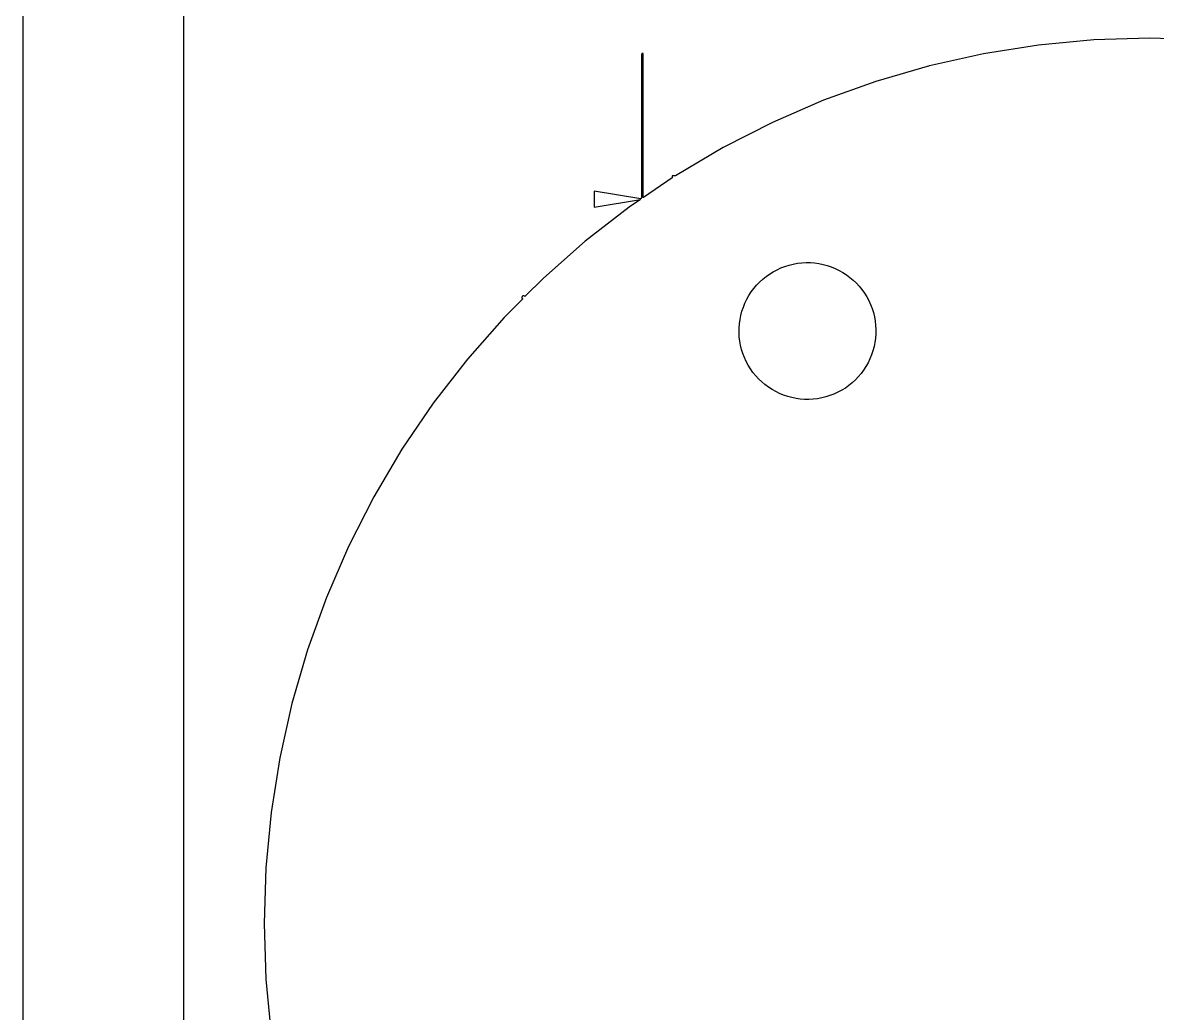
# Model space of a CAD drawing. Header units: metres. Extents: x -140 to 140, y -90 to 90.
# Drawn here: x -140 to -69.5, y -5.6 to 56 of the extents above; entities that cross this region are included whole.
import ezdxf

# ---------------------------------------------------------------- set-up
doc = ezdxf.new("R2010")
doc.units = ezdxf.units.M

msp = doc.modelspace()

# ---------------------------------------------------------------- linework, layer by layer
for p, q in [((-140, 90), (-140, -90)), ((-130, -80), (-130, 80)), ((-70, 55), (-73.4535, 54.8915)), ((-66.5465, 54.8915), (-70, 55)), ((-76.8933, 54.5663), (-80.306, 54.0258)), ((-73.4535, 54.8915), (-76.8933, 54.5663)), ((-101.549, 54.0094), (-101.55, 54.0063)), ((-101.55, 54.0063), (-101.55, 54.0031)), ((-101.55, 54.0031), (-101.55, 54)), ((-101.55, 54), (-101.55, 45.0865)), ((-101.548, 54.0124), (-101.549, 54.0094)), ((-101.546, 54.0184), (-101.548, 54.0154)), ((-101.548, 54.0154), (-101.548, 54.0124)), ((-101.545, 54.0213), (-101.546, 54.0184)), ((-101.544, 54.0241), (-101.545, 54.0213)), ((-101.542, 54.0268), (-101.544, 54.0241)), ((-101.54, 54.0294), (-101.542, 54.0268)), ((-101.539, 54.0319), (-101.54, 54.0294)), ((-101.536, 54.0342), (-101.539, 54.0319)), ((-101.534, 54.0364), (-101.536, 54.0342)), ((-101.532, 54.0385), (-101.534, 54.0364)), ((-101.529, 54.0404), (-101.532, 54.0385)), ((-101.527, 54.0422), (-101.529, 54.0404)), ((-101.524, 54.0438), (-101.527, 54.0422)), ((-101.521, 54.0452), (-101.524, 54.0438)), ((-101.518, 54.0465), (-101.521, 54.0452)), ((-101.515, 54.0475), (-101.518, 54.0465)), ((-101.512, 54.0484), (-101.515, 54.0475)), ((-101.509, 54.0491), (-101.512, 54.0484)), ((-101.506, 54.0496), (-101.509, 54.0491)), ((-101.503, 54.0499), (-101.506, 54.0496)), ((-101.5, 54.05), (-101.503, 54.0499)), ((-101.497, 54.0499), (-101.5, 54.05)), ((-101.494, 54.0496), (-101.497, 54.0499)), ((-101.491, 54.0491), (-101.494, 54.0496)), ((-101.488, 54.0484), (-101.491, 54.0491)), ((-101.485, 54.0475), (-101.488, 54.0484)), ((-101.482, 54.0465), (-101.485, 54.0475)), ((-101.479, 54.0452), (-101.482, 54.0465)), ((-101.476, 54.0438), (-101.479, 54.0452)), ((-101.473, 54.0422), (-101.476, 54.0438)), ((-101.471, 54.0404), (-101.473, 54.0422)), ((-101.468, 54.0385), (-101.471, 54.0404)), ((-101.466, 54.0364), (-101.468, 54.0385)), ((-101.464, 54.0342), (-101.466, 54.0364)), ((-101.461, 54.0319), (-101.464, 54.0342)), ((-101.46, 54.0294), (-101.461, 54.0319)), ((-101.458, 54.0268), (-101.46, 54.0294)), ((-101.456, 54.0241), (-101.458, 54.0268)), ((-101.455, 54.0213), (-101.456, 54.0241)), ((-101.454, 54.0184), (-101.455, 54.0213)), ((-101.452, 54.0154), (-101.454, 54.0184)), ((-101.452, 54.0124), (-101.452, 54.0154)), ((-101.451, 54.0094), (-101.452, 54.0124)), ((-101.45, 54.0063), (-101.451, 54.0094)), ((-101.45, 54.0031), (-101.45, 54.0063)), ((-101.45, 54), (-101.45, 54.0031)), ((-101.45, 45.1), (-101.45, 54)), ((-80.306, 54.0258), (-83.6779, 53.2721)), ((-83.6779, 53.2721), (-86.9959, 52.3081)), ((-86.9959, 52.3081), (-90.2468, 51.1377)), ((-90.2468, 51.1377), (-93.4179, 49.7655)), ((-93.4179, 49.7655), (-96.4964, 48.1969)), ((-96.4964, 48.1969), (-99.4584, 46.4452)), ((-99.6582, 46.3104), (-101.439, 45.1)), ((-99.4584, 46.4452), (-99.6582, 46.4452)), ((-99.6582, 46.4452), (-99.6582, 46.3104)), ((-101.599, 45.0164), (-104.5, 45.5)), ((-104.5, 45.5), (-104.5, 44.5)), ((-102.328, 44.4959), (-105.058, 42.3782)), ((-104.5, 44.5), (-101.615, 44.9809)), ((-101.615, 44.9809), (-102.328, 44.4959)), ((-101.598, 45.0187), (-101.599, 45.0164)), ((-101.597, 45.0249), (-101.598, 45.0187)), ((-101.595, 45.0309), (-101.597, 45.0249)), ((-101.593, 45.0368), (-101.595, 45.0309)), ((-101.59, 45.0426), (-101.593, 45.0368)), ((-101.588, 45.0482), (-101.59, 45.0426)), ((-101.584, 45.0536), (-101.588, 45.0482)), ((-101.581, 45.0588), (-101.584, 45.0536)), ((-101.577, 45.0637), (-101.581, 45.0588)), ((-101.573, 45.0685), (-101.577, 45.0637)), ((-101.568, 45.0729), (-101.573, 45.0685)), ((-101.564, 45.077), (-101.568, 45.0729)), ((-101.559, 45.0809), (-101.564, 45.077)), ((-101.554, 45.0844), (-101.559, 45.0809)), ((-101.55, 45.0865), (-101.554, 45.0844)), ((-101.439, 45.1), (-101.45, 45.1)), ((-105.058, 42.3782), (-107.65, 40.0933)), ((-92.6477, 40.8197), (-92.3929, 40.8995)), ((-92.3929, 40.8995), (-92.1336, 40.9632)), ((-92.1336, 40.9632), (-91.8708, 41.0105)), ((-91.8708, 41.0105), (-91.6056, 41.0412)), ((-91.6056, 41.0412), (-91.339, 41.0551)), ((-91.339, 41.0551), (-91.072, 41.0524)), ((-91.072, 41.0524), (-90.8057, 41.0328)), ((-90.8057, 41.0328), (-90.5412, 40.9966)), ((-90.5412, 40.9966), (-90.2795, 40.9438)), ((-90.2795, 40.9438), (-90.0216, 40.8747)), ((-94.027, 40.0233), (-93.8195, 40.1913)), ((-93.8195, 40.1913), (-93.6019, 40.346)), ((-93.6019, 40.346), (-93.375, 40.4867)), ((-93.375, 40.4867), (-93.1397, 40.6129)), ((-93.1397, 40.6129), (-92.8969, 40.724)), ((-92.8969, 40.724), (-92.6477, 40.8197)), ((-90.0216, 40.8747), (-89.7686, 40.7895)), ((-89.7686, 40.7895), (-89.5214, 40.6886)), ((-89.5214, 40.6886), (-89.281, 40.5724)), ((-89.281, 40.5724), (-89.0484, 40.4414)), ((-89.0484, 40.4414), (-88.8245, 40.296)), ((-88.8245, 40.296), (-88.6101, 40.1368)), ((-107.65, 40.0933), (-108.801, 38.9424)), ((-94.5807, 39.446), (-94.4084, 39.6499)), ((-94.4084, 39.6499), (-94.2236, 39.8426)), ((-94.2236, 39.8426), (-94.027, 40.0233)), ((-88.6101, 40.1368), (-88.4062, 39.9644)), ((-88.4062, 39.9644), (-88.2135, 39.7796)), ((-88.2135, 39.7796), (-88.0328, 39.5831)), ((-88.0328, 39.5831), (-87.8647, 39.3756)), ((-108.942, 38.801), (-110.093, 37.6501)), ((-108.99, 38.9034), (-108.991, 38.8971)), ((-108.991, 38.8971), (-108.991, 38.8909)), ((-108.991, 38.8909), (-108.991, 38.8846)), ((-108.991, 38.8846), (-108.99, 38.8783)), ((-108.989, 38.9096), (-108.99, 38.9034)), ((-108.99, 38.8783), (-108.989, 38.8721)), ((-108.988, 38.9157), (-108.989, 38.9096)), ((-108.989, 38.8721), (-108.988, 38.866)), ((-108.986, 38.9218), (-108.988, 38.9157)), ((-108.988, 38.866), (-108.986, 38.86)), ((-108.984, 38.9277), (-108.986, 38.9218)), ((-108.986, 38.86), (-108.984, 38.854)), ((-108.981, 38.9334), (-108.984, 38.9277)), ((-108.984, 38.854), (-108.981, 38.8483)), ((-108.979, 38.939), (-108.981, 38.9334)), ((-108.981, 38.8483), (-108.979, 38.8427)), ((-108.975, 38.9444), (-108.979, 38.939)), ((-108.979, 38.8427), (-108.975, 38.8373)), ((-108.972, 38.9496), (-108.975, 38.9444)), ((-108.975, 38.8373), (-108.972, 38.8321)), ((-108.968, 38.9546), (-108.972, 38.9496)), ((-108.972, 38.8321), (-108.968, 38.8271)), ((-108.964, 38.9593), (-108.968, 38.9546)), ((-108.968, 38.8271), (-108.964, 38.8224)), ((-108.959, 38.9638), (-108.964, 38.9593)), ((-108.964, 38.8224), (-108.942, 38.801)), ((-108.955, 38.9679), (-108.959, 38.9638)), ((-108.95, 38.9718), (-108.955, 38.9679)), ((-108.944, 38.9753), (-108.95, 38.9718)), ((-108.939, 38.9785), (-108.944, 38.9753)), ((-108.933, 38.9814), (-108.939, 38.9785)), ((-108.928, 38.9838), (-108.933, 38.9814)), ((-108.922, 38.986), (-108.928, 38.9838)), ((-108.916, 38.9877), (-108.922, 38.986)), ((-108.91, 38.9891), (-108.916, 38.9877)), ((-108.903, 38.9901), (-108.91, 38.9891)), ((-108.897, 38.9907), (-108.903, 38.9901)), ((-108.891, 38.9909), (-108.897, 38.9907)), ((-108.885, 38.9907), (-108.891, 38.9909)), ((-108.878, 38.9901), (-108.885, 38.9907)), ((-108.872, 38.9891), (-108.878, 38.9901)), ((-108.866, 38.9877), (-108.872, 38.9891)), ((-108.86, 38.986), (-108.866, 38.9877)), ((-108.854, 38.9838), (-108.86, 38.986)), ((-108.848, 38.9814), (-108.854, 38.9838)), ((-108.843, 38.9785), (-108.848, 38.9814)), ((-108.837, 38.9753), (-108.843, 38.9785)), ((-108.832, 38.9718), (-108.837, 38.9753)), ((-108.827, 38.9679), (-108.832, 38.9718)), ((-108.822, 38.9638), (-108.827, 38.9679)), ((-108.801, 38.9424), (-108.822, 38.9638)), ((-95.1326, 38.5347), (-95.0164, 38.7751)), ((-95.0164, 38.7751), (-94.8853, 39.0077)), ((-94.8853, 39.0077), (-94.7399, 39.2316)), ((-94.7399, 39.2316), (-94.5807, 39.446)), ((-87.8647, 39.3756), (-87.7101, 39.158)), ((-87.7101, 39.158), (-87.5694, 38.9311)), ((-87.5694, 38.9311), (-87.4432, 38.6958)), ((-95.3186, 38.0345), (-95.2334, 38.2875)), ((-95.2334, 38.2875), (-95.1326, 38.5347)), ((-87.4432, 38.6958), (-87.3321, 38.453)), ((-87.3321, 38.453), (-87.2364, 38.2038)), ((-87.2364, 38.2038), (-87.1566, 37.949)), ((-110.093, 37.6501), (-112.378, 35.0583)), ((-95.4767, 37.2503), (-95.4405, 37.5148)), ((-95.4405, 37.5148), (-95.3877, 37.7766)), ((-95.3877, 37.7766), (-95.3186, 38.0345)), ((-87.1566, 37.949), (-87.0929, 37.6897)), ((-87.0929, 37.6897), (-87.0456, 37.4269)), ((-87.0456, 37.4269), (-87.0149, 37.1617)), ((-95.4991, 36.7171), (-95.4963, 36.984)), ((-95.4851, 36.4504), (-95.4991, 36.7171)), ((-95.4963, 36.984), (-95.4767, 37.2503)), ((-87.0149, 37.1617), (-87.0009, 36.8951)), ((-87.0009, 36.8951), (-87.0037, 36.6281)), ((-95.4544, 36.1852), (-95.4851, 36.4504)), ((-95.4071, 35.9225), (-95.4544, 36.1852)), ((-87.0595, 36.0973), (-87.1123, 35.8356)), ((-87.0233, 36.3618), (-87.0595, 36.0973)), ((-87.0037, 36.6281), (-87.0233, 36.3618)), ((-95.3434, 35.6632), (-95.4071, 35.9225)), ((-95.2636, 35.4084), (-95.3434, 35.6632)), ((-95.1679, 35.1591), (-95.2636, 35.4084)), ((-87.2665, 35.3246), (-87.3674, 35.0774)), ((-87.1814, 35.5777), (-87.2665, 35.3246)), ((-87.1123, 35.8356), (-87.1814, 35.5777)), ((-112.378, 35.0583), (-114.496, 32.3282)), ((-95.0568, 34.9164), (-95.1679, 35.1591)), ((-94.9306, 34.6811), (-95.0568, 34.9164)), ((-94.7899, 34.4542), (-94.9306, 34.6811)), ((-87.6147, 34.6045), (-87.7601, 34.3805)), ((-87.4836, 34.8371), (-87.6147, 34.6045)), ((-87.3674, 35.0774), (-87.4836, 34.8371)), ((-94.6352, 34.2365), (-94.7899, 34.4542)), ((-94.4672, 34.029), (-94.6352, 34.2365)), ((-94.2865, 33.8325), (-94.4672, 34.029)), ((-94.0938, 33.6477), (-94.2865, 33.8325)), ((-88.0916, 33.9623), (-88.2764, 33.7696)), ((-87.9193, 34.1662), (-88.0916, 33.9623)), ((-87.7601, 34.3805), (-87.9193, 34.1662)), ((-93.8899, 33.4754), (-94.0938, 33.6477)), ((-93.6755, 33.3162), (-93.8899, 33.4754)), ((-93.4516, 33.1708), (-93.6755, 33.3162)), ((-93.219, 33.0397), (-93.4516, 33.1708)), ((-88.8981, 33.2662), (-89.125, 33.1255)), ((-88.6805, 33.4208), (-88.8981, 33.2662)), ((-88.473, 33.5889), (-88.6805, 33.4208)), ((-88.2764, 33.7696), (-88.473, 33.5889)), ((-92.9786, 32.9235), (-93.219, 33.0397)), ((-92.7314, 32.8226), (-92.9786, 32.9235)), ((-92.4784, 32.7375), (-92.7314, 32.8226)), ((-92.2205, 32.6684), (-92.4784, 32.7375)), ((-91.9588, 32.6156), (-92.2205, 32.6684)), ((-91.6942, 32.5794), (-91.9588, 32.6156)), ((-91.428, 32.5598), (-91.6942, 32.5794)), ((-91.161, 32.557), (-91.428, 32.5598)), ((-90.8944, 32.571), (-91.161, 32.557)), ((-90.6291, 32.6017), (-90.8944, 32.571)), ((-90.3664, 32.6489), (-90.6291, 32.6017)), ((-90.1071, 32.7126), (-90.3664, 32.6489)), ((-89.8523, 32.7925), (-90.1071, 32.7126)), ((-89.6031, 32.8882), (-89.8523, 32.7925)), ((-89.3603, 32.9993), (-89.6031, 32.8882)), ((-89.125, 33.1255), (-89.3603, 32.9993)), ((-114.496, 32.3282), (-116.438, 29.4705)), ((-116.438, 29.4705), (-118.197, 26.4964)), ((-118.197, 26.4964), (-119.765, 23.4179)), ((-119.765, 23.4179), (-121.138, 20.2468)), ((-121.138, 20.2468), (-122.308, 16.9959)), ((-122.308, 16.9959), (-123.272, 13.6779)), ((-123.272, 13.6779), (-124.026, 10.306)), ((-124.026, 10.306), (-124.566, 6.89333)), ((-124.566, 6.89333), (-124.891, 3.45348)), ((-124.891, 3.45348), (-125, 0)), ((-125, 0), (-124.891, -3.45348)), ((-124.891, -3.45348), (-124.566, -6.89333))]:
    msp.add_line(p, q)

doc.saveas('drawing.dxf')
